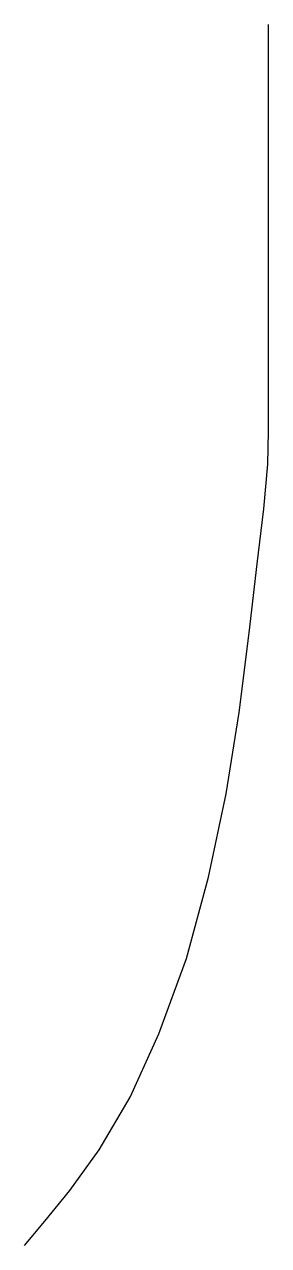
# Model space of a CAD drawing. Extents: x 0 to 6, y 0 to 30.
import ezdxf

# ---------------------------------------------------------------- set-up
doc = ezdxf.new("R2010")
doc.units = 0
doc.layers.get('0').update_dxf_attribs({"linetype": 'CONTINUOUS'})

msp = doc.modelspace()

# ---------------------------------------------------------------- linework, layer by layer
msp.add_lwpolyline([(0, 0), (0.5, 0.6), (1.12, 1.35), (1.84, 2.35), (2.6, 3.65), (3.3, 5.2), (3.98, 7.05), (4.52, 9.05), (4.96, 11.1), (5.28, 13.1), (5.52, 15.05), (5.72, 16.75), (5.88, 18.1), (5.98, 19.2), (6, 20), (6, 30)])

doc.saveas('drawing.dxf')
